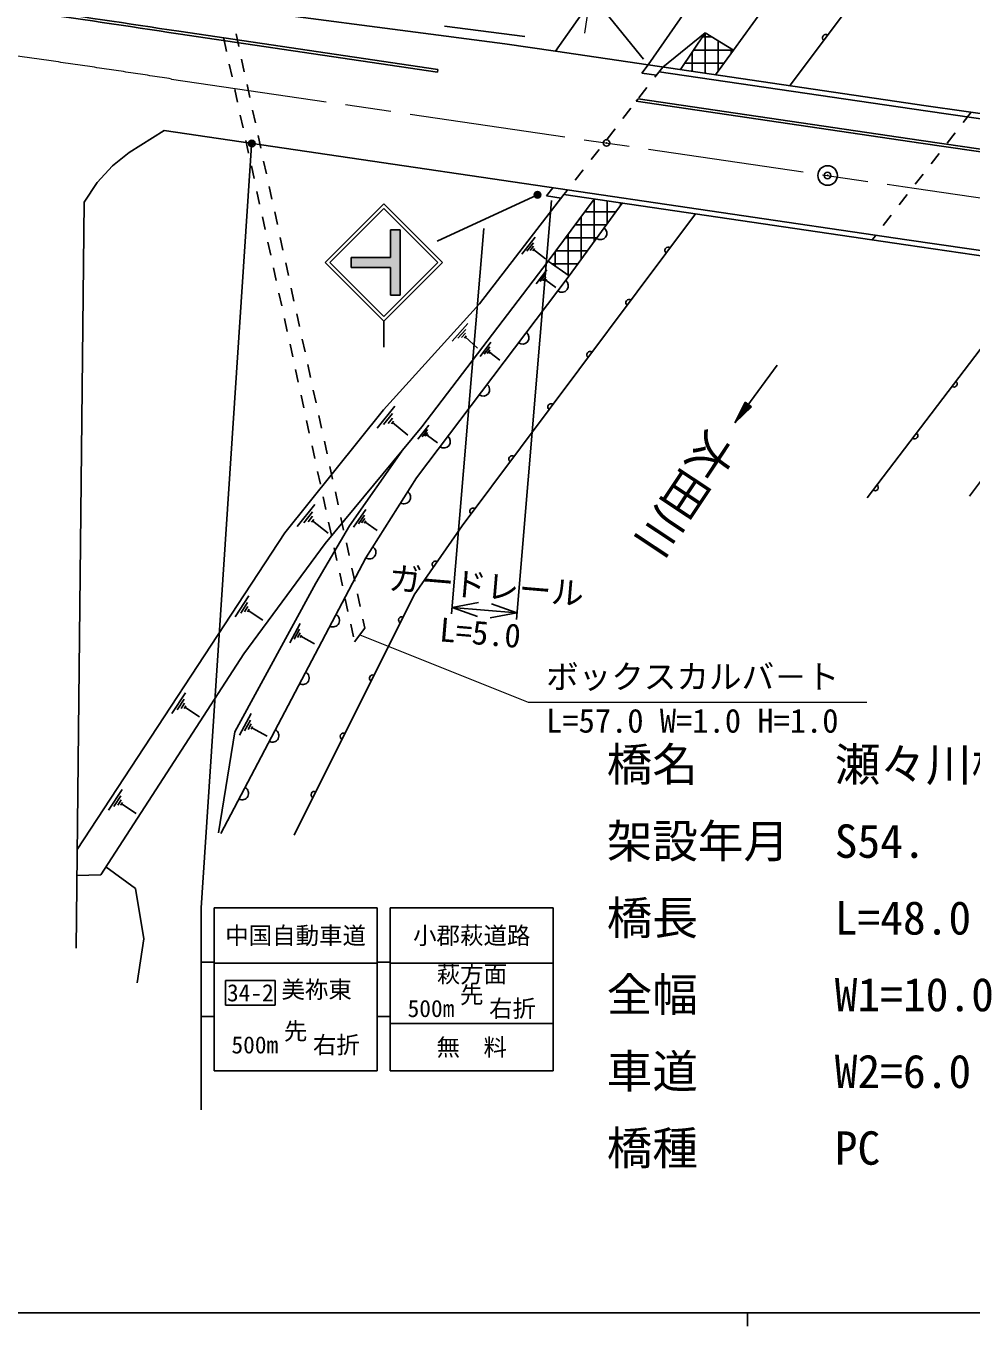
# Model space of a CAD drawing. Units: millimetres, scale not verified. Extents: x 40000 to 680000, y 20000 to 380000.
# Drawn here: x 112610 to 185221, y 204000 to 303818 of the extents above; entities that cross this region are included whole.
import ezdxf
from ezdxf.enums import TextEntityAlignment as Align

# ---------------------------------------------------------------- set-up
doc = ezdxf.new("R2010")
doc.units = ezdxf.units.MM
doc.header["$LTSCALE"] = 1000
doc.header["$PDMODE"] = 32
doc.header["$PDSIZE"] = 500
doc.linetypes.add('CHAIN', pattern=[18.5, 12, -1.5, 3.5, -1.5])
for name, color, linetype, lineweight in [('S-BGD', 7, 'Continuous', 25), ('S-BMK', 2, 'CHAIN', 13), ('S-BMK-SRVR', 3, 'Continuous', 25), ('S-STR-HTXT', 7, 'Continuous', 13), ('S-STR-STRC', 7, 'Continuous', 25), ('S-TTL-BAND', 7, 'Continuous', 25)]:
    doc.layers.add(name, color=color, linetype=linetype, lineweight=lineweight)
doc.layers.add('S-OTRS', color=6, linetype='Continuous')
doc.styles.add('ＭＳ ゴシック', font='')
doc.styles.get('ＭＳ ゴシック').set_extended_font_data('MS Gothic')

msp = doc.modelspace()

# ---------------------------------------------------------------- hatches: boundary and pattern name
at = {"layer": 'S-STR-STRC'}
msp.add_hatch(color=256, dxfattribs=at).paths.add_polyline_path([(137575, 286033), (140575, 286033), (140575, 288158), (141325, 288158), (141325, 283158), (140575, 283158), (140575, 285283), (137575, 285283)])

# ---------------------------------------------------------------- linework, layer by layer
at = {"layer": 'S-BGD'}
for p, q in [((166914, 301975), (182312, 323173)), ((185068, 317732), (171275, 299273)), ((153246, 301883), (157188, 307504)), ((124664, 305684), (149373, 302453)), ((160365, 300833), (163239, 304963)), ((150903, 303006), (144740, 303812)), ((124300, 303211), (144198, 300283)), ((124300, 303211), (144198, 300283)), ((124329, 303409), (144227, 300481)), ((124329, 303409), (144227, 300481)), ((127790, 302848), (128002, 301871)), ((128732, 303225), (128944, 302248)), ((149373, 302453), (153246, 301883)), ((161498, 300668), (164737, 303305)), ((162835, 300472), (164737, 303305)), ((164516, 302975), (165277, 302975)), ((164737, 303305), (164737, 300192)), ((164737, 303305), (166914, 301975)), ((165737, 302694), (165737, 300354)), ((153246, 301883), (181712, 297694)), ((163737, 301816), (163737, 300339)), ((163844, 301975), (166914, 301975)), ((166914, 301975), (165534, 300074)), ((166737, 302083), (166737, 301731)), ((128214, 300893), (128426, 299916)), ((129156, 301270), (129367, 300293)), ((144198, 300283), (144227, 300481)), ((159869, 300200), (160362, 300835)), ((161498, 300668), (160885, 299878)), ((163173, 300975), (166188, 300975)), ((159869, 300200), (161005, 300033)), ((161216, 300305), (181655, 297298)), ((128638, 298939), (128849, 297961)), ((129579, 299316), (129791, 298338)), ((160272, 299088), (159659, 298298)), ((159046, 297508), (158433, 296718)), ((159597, 298219), (159456, 298037)), ((159456, 298037), (181293, 294824)), ((159597, 298219), (181322, 295022)), ((181712, 297694), (208412, 293818)), ((129061, 296984), (129273, 296007)), ((130003, 297361), (130215, 296384)), ((181655, 297298), (209212, 293298)), ((185159, 297193), (184546, 296403)), ((120535, 294110), (123208, 295791)), ((123208, 295791), (180207, 287403)), ((157820, 295928), (157207, 295138)), ((183933, 295613), (183320, 294823)), ((129485, 295030), (129697, 294052)), ((130426, 295406), (130638, 294429)), ((181293, 294824), (206919, 291104)), ((181322, 295022), (207060, 291286)), ((119252, 293073), (120535, 294110)), ((156594, 294348), (155981, 293557)), ((182707, 294033), (182093, 293243)), ((118061, 291807), (119252, 293073)), ((129909, 293075), (130120, 292098)), ((130850, 293452), (131062, 292475)), ((155368, 292767), (154755, 291977)), ((117062, 290291), (118061, 291807)), ((131274, 291497), (131485, 290520)), ((181480, 292453), (180867, 291663)), ((130332, 291120), (130544, 290143)), ((147411, 282488), (153896, 290871)), ((152551, 290765), (153042, 291401)), ((152551, 290765), (153686, 290598)), ((152683, 285771), (156231, 290527)), ((154142, 291187), (153896, 290871)), ((153896, 290871), (180151, 287007)), ((156231, 290527), (156231, 287269)), ((180254, 290873), (179641, 290083)), ((116463, 233021), (117062, 290291)), ((131697, 289543), (131909, 288565)), ((157890, 289547), (155500, 289547)), ((157231, 290380), (157231, 288643)), ((158231, 290233), (158231, 290016)), ((130756, 289166), (130968, 288188)), ((157162, 288547), (154754, 288547)), ((155231, 289187), (155231, 285896)), ((179028, 289293), (178415, 288503)), ((132121, 287588), (132333, 286611)), ((150679, 286299), (151690, 287606)), ((156434, 287547), (154051, 287547)), ((154231, 287846), (154231, 284688)), ((177802, 287713), (177552, 287390)), ((131179, 287211), (131391, 286234)), ((151062, 286524), (151568, 287178)), ((151319, 286587), (151572, 286914)), ((151513, 286567), (151640, 286731)), ((151576, 286649), (152491, 285941)), ((153231, 286506), (153231, 285387)), ((155705, 286547), (153262, 286547)), ((180151, 287007), (201402, 283922)), ((180209, 287403), (201634, 284293)), ((132545, 285633), (132756, 284656)), ((143002, 273039), (152683, 285771)), ((152683, 285771), (154311, 284632)), ((154977, 285547), (153002, 285547)), ((131603, 285256), (131815, 284279)), ((151762, 284017), (152592, 285108)), ((152079, 284207), (152494, 284753)), ((152292, 284261), (152499, 284533)), ((177178, 267592), (190782, 285464)), ((132968, 283679), (133180, 282701)), ((152453, 284246), (152556, 284382)), ((152505, 284314), (153268, 283733)), ((197574, 284478), (185022, 267712)), ((132027, 283302), (132238, 282324)), ((140060, 274336), (147411, 282488)), ((133392, 281724), (133604, 280747)), ((132450, 281347), (132662, 280370)), ((145319, 279630), (146534, 280978)), ((145758, 279845), (146365, 280519)), ((133815, 279769), (134027, 278792)), ((146044, 279892), (146348, 280229)), ((146255, 279855), (146407, 280023)), ((146331, 279939), (147274, 279088)), ((147470, 278441), (148299, 279532)), ((132874, 279393), (133086, 278415)), ((147786, 278631), (148201, 279176)), ((147999, 278684), (148207, 278957)), ((148160, 278669), (148264, 278806)), ((148212, 278738), (148976, 278157)), ((134239, 277815), (134451, 276838)), ((170257, 277765), (167022, 273350)), ((133297, 277438), (133509, 276461)), ((134663, 275860), (134874, 274883)), ((133721, 275483), (133933, 274506)), ((139552, 272927), (140912, 274618)), ((167022, 273350), (167822, 274928)), ((167022, 273350), (167845, 274912)), ((167022, 273350), (167874, 274891)), ((167022, 273350), (167903, 274869)), ((167022, 273350), (167925, 274853)), ((167022, 273350), (167957, 274830)), ((167022, 273350), (167988, 274807)), ((167022, 273350), (168016, 274786)), ((167022, 273350), (168072, 274745)), ((167022, 273350), (168114, 274715)), ((167022, 273350), (168155, 274684)), ((167022, 273350), (168186, 274662)), ((167022, 273350), (168218, 274638)), ((167022, 273350), (168252, 274614)), ((167022, 273350), (168286, 274589)), ((167822, 274928), (168286, 274589)), ((132474, 264904), (140060, 274336)), ((134145, 273529), (134356, 272551)), ((135086, 273906), (135298, 272928)), ((140061, 273214), (140741, 274059)), ((140400, 273289), (140740, 273712)), ((135577, 264078), (143002, 273039)), ((140654, 273259), (140824, 273470)), ((140739, 273364), (141923, 272412)), ((142697, 272088), (143526, 273179)), ((143013, 272278), (143428, 272824)), ((143226, 272331), (143433, 272604)), ((134568, 271574), (134780, 270597)), ((135510, 271951), (135722, 270974)), ((143387, 272317), (143491, 272453)), ((143439, 272385), (144203, 271804)), ((137428, 265428), (141456, 271173)), ((134992, 269619), (135204, 268642)), ((135933, 269996), (136145, 269019)), ((138701, 262975), (142572, 269125)), ((135416, 267665), (135627, 266688)), ((136357, 268042), (136569, 267064)), ((133423, 265389), (134784, 267080)), ((133933, 265676), (134613, 266522)), ((137753, 265345), (138694, 266686)), ((134272, 265751), (134612, 266174)), ((134526, 265721), (134696, 265932)), ((134611, 265827), (135795, 264875)), ((135839, 265710), (136051, 264733)), ((136781, 266087), (136992, 265110)), ((138122, 265586), (138593, 266257)), ((138374, 265660), (138609, 265995)), ((138567, 265650), (138684, 265817)), ((138626, 265734), (139565, 265075)), ((116542, 240593), (132474, 264904)), ((134862, 261048), (137428, 265428)), ((129339, 255622), (135577, 264078)), ((136263, 263756), (136475, 262778)), ((137204, 264132), (137416, 263155)), ((127564, 241803), (138701, 262975)), ((136686, 261801), (136898, 260824)), ((137628, 262178), (137840, 261201)), ((128642, 249625), (134862, 261048)), ((128666, 258451), (129715, 260052)), ((129089, 258746), (129613, 259547)), ((137110, 259846), (137322, 258869)), ((138052, 260223), (138263, 259246)), ((129380, 258842), (129642, 259242)), ((129605, 258837), (129737, 259037)), ((129671, 258937), (130792, 258202)), ((132849, 256456), (133662, 257950)), ((137534, 257892), (137745, 256914)), ((137827, 256538), (138625, 257578)), ((138475, 258269), (138625, 257578)), ((133201, 256748), (133608, 257495)), ((133452, 256853), (133656, 257227)), ((133653, 256865), (133754, 257052)), ((133703, 256959), (134749, 256389)), ((118354, 238643), (129339, 255622)), ((123801, 251026), (124850, 252627)), ((124223, 251322), (124748, 252122)), ((124514, 251417), (124777, 251817)), ((124740, 251412), (124871, 251612)), ((124805, 251512), (125926, 250778)), ((128985, 249360), (129900, 251041)), ((127396, 241865), (128642, 249625)), ((129382, 249689), (129839, 250529)), ((129664, 249807), (129893, 250228)), ((129889, 249821), (130004, 250031)), ((129947, 249926), (131123, 249285)), ((118935, 243602), (119984, 245203)), ((119357, 243897), (119882, 244698)), ((119649, 243992), (119911, 244393)), ((119874, 243988), (120005, 244188)), ((119940, 244088), (121061, 243353)), ((116503, 238597), (118354, 238643)), ((118745, 239248), (121022, 237585)), ((121022, 237585), (121655, 233727)), ((121655, 233727), (121148, 230361))]:
    msp.add_line(p, q, dxfattribs=at)
for points in [[(142572, 269125), (154311, 284632), (158373, 290212)], [(163995, 289384), (146080, 265428), (142414, 260132), (133183, 241696)]]:
    msp.add_lwpolyline(points, dxfattribs=at)
for centre, radius, start, end in [((-40872, -766640), 1082526, 81.22353, 82.47702), ((-40872, -766640), 1082726, 81.2236, 82.47702), ((173995, 302913), 250, 53.23228, 233.23228), ((156695, 287907), 500, 233.94056, 53.94056), ((161899, 286582), 250, 53.20914, 233.20914), ((153738, 283875), 500, 232.87405, 52.87405), ((158905, 282577), 250, 53.20914, 233.20914), ((150720, 279889), 500, 232.87405, 52.87405), ((155910, 278573), 250, 53.20914, 233.20914), ((183841, 276344), 250, 232.72251, 52.72251), ((147702, 275902), 500, 232.87405, 52.87405), ((152916, 274569), 250, 53.20914, 233.20914), ((180812, 272366), 250, 232.72251, 52.72251), ((144684, 271915), 500, 232.87405, 52.87405), ((149921, 270565), 250, 53.20914, 233.20914), ((177784, 268387), 250, 232.72251, 52.72251), ((141631, 267630), 500, 237.81881, 57.81881), ((146927, 266561), 250, 53.20914, 233.20914), ((138968, 263398), 500, 237.81881, 57.81881), ((144039, 262480), 250, 55.31052, 235.31052), ((136177, 258176), 500, 242.25275, 62.25275), ((141454, 258214), 250, 63.40243, 243.40243), ((133849, 253751), 500, 242.25275, 62.25275), ((139215, 253744), 250, 63.40243, 243.40243), ((131521, 249326), 500, 242.25275, 62.25275), ((136977, 249273), 250, 63.40243, 243.40243), ((129194, 244901), 500, 242.25275, 62.25275), ((134738, 244802), 250, 63.40243, 243.40243)]:
    msp.add_arc(centre, radius, start, end, dxfattribs=at)
at = {"layer": 'S-BMK'}
for p, q in [((123790, 299748), (180787, 291361)), ((180787, 291361), (402720, 259146))]:
    msp.add_line(p, q, dxfattribs=at)
msp.add_arc((-40872, -766640), 1079026, 81.22221, 83.76468, dxfattribs=at)
at = {"layer": 'S-BMK-SRVR'}
msp.add_circle((174136, 292340), 750, dxfattribs=at)
msp.add_point((174136, 292340), dxfattribs=at)
at = {"layer": 'S-OTRS'}
msp.add_point((157169, 294836), dxfattribs=at)
at = {"layer": 'S-STR-HTXT'}
for p, q in [((155501, 303258), (160821, 339410)), ((138226, 257058), (151158, 251891)), ((151158, 251891), (177158, 251891))]:
    msp.add_line(p, q, dxfattribs=at)
at = {"layer": 'S-STR-STRC'}
for p, q in [((160009, 301271), (146439, 318064)), ((126044, 236107), (129929, 294651)), ((151873, 290861), (144160, 287304)), ((135575, 285658), (140075, 290158)), ((135929, 285658), (140075, 289804)), ((144575, 285658), (140075, 290158)), ((144222, 285658), (140075, 289804)), ((152958, 290407), (150251, 258254)), ((141325, 288158), (140575, 288158)), ((140575, 286033), (140575, 288158)), ((141325, 283158), (141325, 288158)), ((147761, 288273), (145268, 258673)), ((135576, 285658), (140075, 281158)), ((135929, 285658), (140075, 281511)), ((137575, 285283), (137575, 286033)), ((140575, 286033), (137575, 286033)), ((140075, 281158), (144575, 285658)), ((140075, 281511), (144222, 285658)), ((140575, 285283), (137575, 285283)), ((140575, 283158), (140575, 285283)), ((141325, 283158), (140575, 283158)), ((140076, 281158), (140076, 279158)), ((145310, 259172), (147349, 259541)), ((145310, 259172), (150277, 258753)), ((145310, 259172), (147258, 258467)), ((150277, 258753), (148239, 258384)), ((150277, 258753), (148329, 259458)), ((126044, 236107), (126044, 220587)), ((127044, 223587), (127044, 236107)), ((127044, 236107), (139564, 236107)), ((139564, 236107), (139564, 223587)), ((140564, 236107), (153084, 236107)), ((140564, 236107), (140564, 223587)), ((153084, 236107), (153084, 223587)), ((126044, 231933), (127044, 231933)), ((127044, 231856), (139564, 231856)), ((139564, 231933), (140564, 231933)), ((140564, 231856), (153084, 231856)), ((127915, 230530), (127915, 228643)), ((127915, 230530), (131746, 230530)), ((131746, 228643), (131746, 230530)), ((127915, 228643), (131746, 228643)), ((126044, 227760), (127044, 227760)), ((139564, 227760), (140564, 227760)), ((140564, 227222), (153084, 227222)), ((127044, 223587), (139564, 223587)), ((140564, 223587), (153084, 223587))]:
    msp.add_line(p, q, dxfattribs=at)
for centre, radius in [((129939, 294800), 150), ((129939, 294800), 120), ((129939, 294800), 90), ((129939, 294800), 60), ((129939, 294800), 30), ((151873, 290861), 250), ((151873, 290861), 200), ((151873, 290861), 150), ((151873, 290861), 100), ((151873, 290861), 50), ((151873, 290861), 20)]:
    msp.add_circle(centre, radius, dxfattribs=at)
for p in [(129939, 294800), (151873, 290861)]:
    msp.add_point(p, dxfattribs=at)
at = {"layer": 'S-TTL-BAND'}
for p, q in [((40000, 205000), (579000, 205000)), ((168000, 205000), (168000, 204000))]:
    msp.add_line(p, q, dxfattribs=at)

# ---------------------------------------------------------------- texts
at = {"layer": 'S-BGD', "style": 'ＭＳ ゴシック'}
msp.add_text('太田川', height=2566, rotation=236.437, dxfattribs=at).set_placement((163256, 267857), align=Align.MIDDLE_CENTER)
at = {"layer": 'S-STR-HTXT', "style": 'ＭＳ ゴシック'}
for s, height, p in [('ボックスカルバ－ト', 1833, (152533, 252391)), ('橋名\u3000\u3000\u3000瀬々川橋', 2566, (157185, 245068)), ('架設年月\u3000S54.', 2566, (157185, 239177)), ('橋長\u3000\u3000\u3000L=48.0', 2566, (157185, 233286)), ('全幅\u3000\u3000\u3000W1=10.0', 2566, (157185, 227395)), ('車道\u3000\u3000\u3000W2=6.0', 2566, (157185, 221504)), ('橋種\u3000\u3000\u3000PC', 2566, (157185, 215613))]:
    msp.add_text(s, height=height, dxfattribs=at).set_placement(p, align=Align.BOTTOM_LEFT)
msp.add_text('L=57.0 W=1.0 H=1.0', height=1833, dxfattribs=at).set_placement((152533, 251391), align=Align.TOP_LEFT)
at = {"layer": 'S-STR-STRC', "style": 'ＭＳ ゴシック'}
msp.add_text('ガードレール', height=1833, rotation=355.187, dxfattribs=at).set_placement((147834, 259379), align=Align.BOTTOM_CENTER)
msp.add_text('L=5.0', height=1833, rotation=355.187, dxfattribs=at).set_placement((147478, 257231), align=Align.MIDDLE_CENTER)
for s, p in [('中国自動車道', (133304, 233982)), ('小郡萩道路', (146824, 233982)), ('美祢東', (134921, 229840)), ('34-2', (129831, 229587)), ('500m', (143694, 228381)), ('右折', (149954, 228381)), ('500m', (130174, 225587)), ('右折', (136434, 225587)), ('無\u3000料', (146824, 225404))]:
    msp.add_text(s, height=1320, dxfattribs=at).set_placement(p, align=Align.MIDDLE_CENTER)
msp.add_text('萩方面', height=1320, dxfattribs=at).set_placement((146841, 231687), align=Align.TOP_CENTER)
for p in [(146824, 228381), (133304, 225587)]:
    msp.add_text('先', height=1320, dxfattribs=at).set_placement(p, align=Align.BOTTOM_CENTER)

doc.saveas('drawing.dxf')
